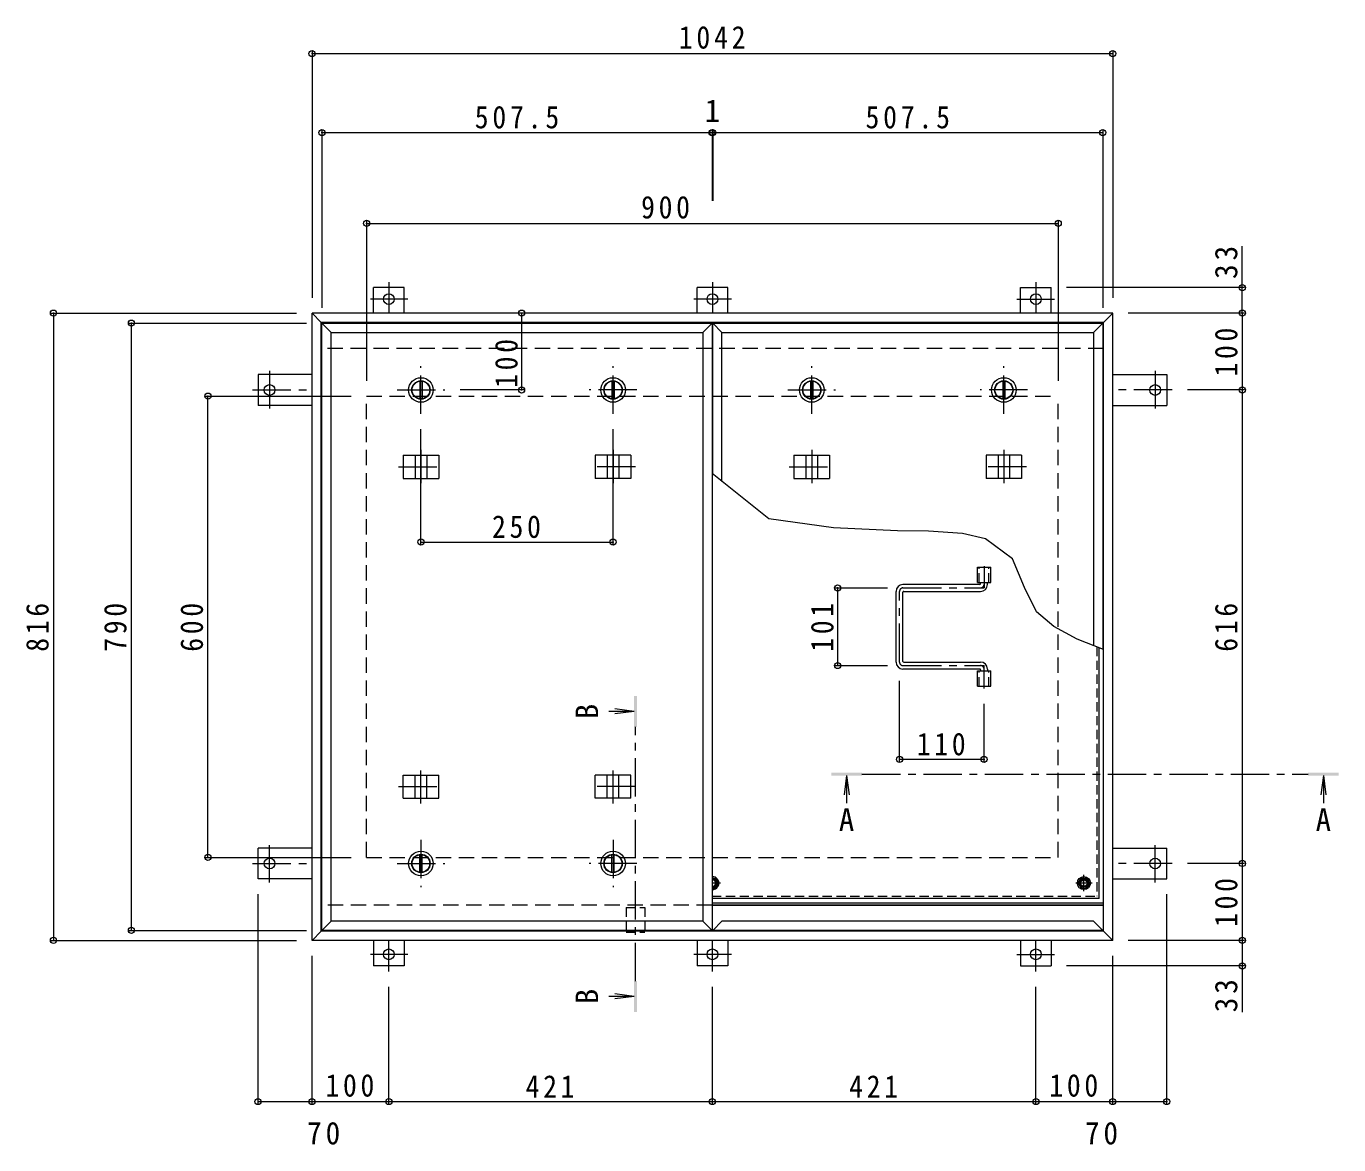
# Model space of a CAD drawing. Units: millimetres on the paper, enlarged 2 times, with parts at other scales. Extents: x -524 to 544, y -392 to 344.
# Drawn here: x -474.3 to -132.7, y -44.2 to 246.8 of the extents above; entities that cross this region are included whole.
import ezdxf
from ezdxf.enums import TextEntityAlignment as Align

# ---------------------------------------------------------------- set-up
doc = ezdxf.new("R2010")
doc.units = ezdxf.units.MM
doc.header["$LTSCALE"] = 2
doc.header["$PDMODE"] = 32
doc.header["$PDSIZE"] = 1.6
for name, pattern in [('CHAIN1', [8, 5, -1, 1, -1]), ('DASHED1', [1.8, 1.2, -0.6]), ('DASHED2', [3, 2, -1])]:
    doc.linetypes.add(name, pattern=pattern)
for name, color, linetype, lineweight in [('0-1_躯体', 2, 'Continuous', 9), ('0-2_仕上', 3, 'Continuous', 9), ('0-3_建具', 4, 'Continuous', 9), ('0-5_寸法', 7, 'Continuous', 9), ('0-6_ハッチ', 6, 'Continuous', 9), ('0-7', 5, 'Continuous', 5), ('0-A', 3, 'CHAIN1', 9), ('0-B', 2, 'Continuous', 9), ('0-C', 2, 'Continuous', 9), ('0-E', 3, 'Continuous', 9), ('0-F', 7, 'Continuous', 9)]:
    doc.layers.add(name, color=color, linetype=linetype, lineweight=lineweight)
doc.styles.add('ＭＳ ゴシック', font='')
doc.styles.get('ＭＳ ゴシック').set_extended_font_data('MS Gothic')

msp = doc.modelspace()

# ---------------------------------------------------------------- linework, layer by layer
at = {"layer": '0-1_躯体', "linetype": 'DASHED2'}
for p, q in [((-193.888, 162.957), (-397.488, 162.957)), ((-385.688, 30.557), (-385.688, 150.557)), ((-385.688, 150.557), (-205.688, 150.557)), ((-205.688, 30.557), (-205.688, 150.557)), ((-385.688, 30.557), (-205.688, 30.557)), ((-295.788, 18.157), (-397.488, 18.157))]:
    msp.add_line(p, q, dxfattribs=at)
at = {"layer": '0-1_躯体', "linetype": 'CHAIN1'}
for p, q in [((-321.538, 145.957), (-321.538, 158.357)), ((-219.838, 145.957), (-219.838, 158.357)), ((-315.338, 152.157), (-327.738, 152.157)), ((-213.638, 152.157), (-226.038, 152.157))]:
    msp.add_line(p, q, dxfattribs=at)
at = {"layer": '0-1_躯体'}
for p, q in [((-321.838, 154.437), (-321.838, 149.876)), ((-321.238, 154.437), (-321.238, 149.876)), ((-220.138, 154.437), (-220.138, 149.876)), ((-219.538, 154.437), (-219.538, 149.876)), ((-193.888, 18.157), (-295.788, 18.157))]:
    msp.add_line(p, q, dxfattribs=at)
for centre, radius in [((-321.538, 152.157), 3.2), ((-321.538, 152.157), 2.4), ((-321.538, 152.157), 2.3), ((-219.838, 152.157), 3.2), ((-219.838, 152.157), 2.4), ((-219.838, 152.157), 2.3)]:
    msp.add_circle(centre, radius, dxfattribs=at)
at = {"layer": '0-2_仕上'}
for p, q in [((-397.288, 169.557), (-394.888, 167.156)), ((-397.288, 11.556), (-397.288, 169.557)), ((-397.288, 169.557), (-295.788, 169.557)), ((-298.188, 167.156), (-295.788, 169.557)), ((-295.788, 169.557), (-295.788, 11.556)), ((-295.588, 169.557), (-293.188, 167.156)), ((-295.588, 169.557), (-194.088, 169.557)), ((-295.588, 130.279), (-295.588, 169.557)), ((-196.488, 167.156), (-194.088, 169.557)), ((-194.088, 169.557), (-194.088, 84.711)), ((-394.888, 13.957), (-394.888, 167.156)), ((-394.888, 167.156), (-298.188, 167.156)), ((-298.188, 167.156), (-298.188, 13.957)), ((-293.188, 167.156), (-196.488, 167.156)), ((-293.188, 128.367), (-293.188, 167.156)), ((-196.488, 167.156), (-196.488, 85.64)), ((-226.718, 102.057), (-226.718, 106.057)), ((-226.718, 106.057), (-223.258, 106.057)), ((-223.258, 102.057), (-223.258, 106.057)), ((-226.718, 102.057), (-223.258, 102.057)), ((-226.718, 75.057), (-226.718, 79.057)), ((-226.718, 79.057), (-223.258, 79.057)), ((-223.258, 75.057), (-223.258, 79.057)), ((-226.718, 75.057), (-223.258, 75.057)), ((-397.288, 11.556), (-394.888, 13.957)), ((-298.188, 13.957), (-394.888, 13.957)), ((-295.788, 11.556), (-298.188, 13.957)), ((-295.588, 11.556), (-293.188, 13.957)), ((-196.488, 13.957), (-293.188, 13.957)), ((-194.088, 11.556), (-196.488, 13.957)), ((-295.788, 11.556), (-397.288, 11.556)), ((-194.088, 11.556), (-295.588, 11.556))]:
    msp.add_line(p, q, dxfattribs=at)
at = {"layer": '0-2_仕上', "linetype": 'DASHED1'}
for p, q in [((-226.258, 102.057), (-226.258, 106.057)), ((-223.718, 102.057), (-223.718, 106.057)), ((-226.258, 75.057), (-226.258, 79.057)), ((-223.718, 75.057), (-223.718, 79.057))]:
    msp.add_line(p, q, dxfattribs=at)
at = {"layer": '0-2_仕上', "color": 4}
for p, q in [((-316.088, 68.508), (-322.642, 68.508)), ((-316.088, 68.508), (-321.045, 69.161)), ((-316.088, 68.508), (-321.045, 67.856)), ((-260.766, 51.81), (-261.419, 46.853)), ((-260.766, 51.81), (-260.766, 44.689)), ((-260.766, 51.81), (-260.114, 46.853)), ((-136.675, 51.81), (-137.328, 46.853)), ((-136.675, 51.81), (-136.023, 46.853)), ((-136.675, 51.81), (-136.675, 44.689)), ((-316.088, -5.643), (-322.642, -5.643)), ((-316.088, -5.643), (-321.045, -4.99)), ((-316.088, -5.643), (-321.045, -6.296))]:
    msp.add_line(p, q, dxfattribs=at)
at = {"layer": '0-2_仕上', "color": 4, "linetype": 'CHAIN1'}
for p, q in [((-315.688, -1.643), (-315.688, 64.508)), ((-256.766, 52.21), (-140.675, 52.21))]:
    msp.add_line(p, q, dxfattribs=at)
at = {"layer": '0-2_仕上', "color": 4}
for points in [[(-315.288, 72.508), (-316.088, 72.508), (-315.288, 64.508), (-316.088, 64.508)], [(-264.766, 51.81), (-264.766, 52.61), (-256.766, 51.81), (-256.766, 52.61)], [(-132.675, 51.81), (-132.675, 52.61), (-140.675, 51.81), (-140.675, 52.61)], [(-316.088, -9.643), (-315.288, -9.643), (-316.088, -1.643), (-315.288, -1.643)]]:
    msp.add_solid(points, dxfattribs=at)
at = {"layer": '0-3_建具', "color": 2}
for p, q in [((-399.888, 172.157), (-397.488, 169.757)), ((-399.888, 8.957), (-399.888, 172.157)), ((-191.488, 172.157), (-399.888, 172.157)), ((-191.488, 172.157), (-193.888, 169.757)), ((-191.488, 8.957), (-191.488, 172.157)), ((-397.488, 11.357), (-397.488, 169.757)), ((-193.888, 169.757), (-397.488, 169.757)), ((-193.888, 11.357), (-193.888, 169.757)), ((-193.888, 18.157), (-295.788, 18.157)), ((-399.888, 8.957), (-397.488, 11.357)), ((-193.888, 11.357), (-397.488, 11.357)), ((-191.488, 8.957), (-193.888, 11.357)), ((-191.488, 8.957), (-399.888, 8.957))]:
    msp.add_line(p, q, dxfattribs=at)
at = {"layer": '0-3_建具'}
for p, q in [((-376.155, 135.157), (-376.155, 129.157)), ((-376.155, 135.157), (-366.92, 135.157)), ((-373.038, 135.157), (-373.038, 129.157)), ((-370.038, 135.157), (-370.038, 129.157)), ((-366.92, 135.157), (-366.92, 129.157)), ((-316.92, 135.157), (-326.155, 135.157)), ((-326.155, 135.157), (-326.155, 129.157)), ((-323.038, 135.157), (-323.038, 129.157)), ((-320.038, 135.157), (-320.038, 129.157)), ((-316.92, 135.157), (-316.92, 129.157)), ((-274.455, 135.157), (-274.455, 129.157)), ((-274.455, 135.157), (-265.22, 135.157)), ((-271.338, 135.157), (-271.338, 129.157)), ((-268.338, 135.157), (-268.338, 129.157)), ((-265.22, 135.157), (-265.22, 129.157)), ((-215.22, 135.157), (-224.455, 135.157)), ((-224.455, 135.157), (-224.455, 129.157)), ((-221.338, 135.157), (-221.338, 129.157)), ((-218.338, 135.157), (-218.338, 129.157)), ((-215.22, 135.157), (-215.22, 129.157)), ((-376.155, 129.157), (-366.92, 129.157)), ((-316.92, 129.157), (-326.155, 129.157)), ((-274.455, 129.157), (-265.22, 129.157)), ((-215.22, 129.157), (-224.455, 129.157)), ((-376.155, 45.957), (-376.155, 51.957)), ((-376.155, 51.957), (-366.92, 51.957)), ((-373.038, 45.957), (-373.038, 51.957)), ((-370.038, 45.957), (-370.038, 51.957)), ((-366.92, 45.957), (-366.92, 51.957)), ((-316.92, 51.957), (-326.155, 51.957)), ((-326.155, 45.957), (-326.155, 51.957)), ((-323.038, 45.957), (-323.038, 51.957)), ((-320.038, 45.957), (-320.038, 51.957)), ((-316.92, 45.957), (-316.92, 51.957)), ((-376.155, 45.957), (-366.92, 45.957)), ((-316.92, 45.957), (-326.155, 45.957))]:
    msp.add_line(p, q, dxfattribs=at)
at = {"layer": '0-3_建具', "linetype": 'CHAIN1'}
for p, q in [((-371.538, 136.58), (-371.538, 127.932)), ((-321.538, 136.58), (-321.538, 127.932)), ((-269.838, 136.58), (-269.838, 127.932)), ((-219.838, 136.58), (-219.838, 127.932)), ((-377.419, 132.157), (-365.656, 132.157)), ((-315.656, 132.157), (-327.419, 132.157)), ((-275.719, 132.157), (-263.956, 132.157)), ((-213.956, 132.157), (-225.719, 132.157)), ((-371.538, 44.533), (-371.538, 53.181)), ((-321.538, 44.533), (-321.538, 53.181)), ((-377.419, 48.957), (-365.656, 48.957)), ((-315.656, 48.957), (-327.419, 48.957))]:
    msp.add_line(p, q, dxfattribs=at)
at = {"layer": '0-5_寸法'}
for p, q in [((-157.783, 178.796), (-157.783, 189.549)), ((-280.961, 118.628), (-295.788, 130.438)), ((-264.135, 116.297), (-280.961, 118.628)), ((-247.475, 115.548), (-264.135, 116.297)), ((-157.783, 2.317), (-157.783, -9.753))]:
    msp.add_line(p, q, dxfattribs=at)
msp.add_lwpolyline([(-193.888, 84.633), (-200.796, 87.308), (-206.843, 90.593), (-211.357, 94.441), (-214.427, 100.73), (-217.591, 108.222), (-224.583, 113.466), (-230.577, 114.798), (-239.401, 115.464), (-247.475, 115.548)], dxfattribs=at)
at = {"layer": '0-5_寸法', "linetype": 'DASHED1'}
for points in [[(-318.148, 17.517), (-313.228, 17.517), (-313.228, 11.117)], [(-318.148, 17.517), (-318.148, 11.117), (-313.228, 11.117)]]:
    msp.add_lwpolyline(points, dxfattribs=at)
at = {"layer": '0-6_ハッチ', "linetype": 'CHAIN1'}
for p, q in [((-224.988, 106.333), (-224.988, 100.657)), ((-246.988, 81.359), (-246.988, 99.755)), ((-246.086, 100.657), (-224.988, 100.657)), ((-246.086, 80.457), (-224.988, 80.457)), ((-224.988, 74.479), (-224.988, 80.457))]:
    msp.add_line(p, q, dxfattribs=at)
at = {"layer": '0-6_ハッチ'}
for p, q in [((-247.888, 81.357), (-247.888, 99.757)), ((-226.088, 101.557), (-246.088, 101.557)), ((-246.088, 81.557), (-246.088, 99.557)), ((-245.888, 99.757), (-225.888, 99.757)), ((-225.888, 101.757), (-225.888, 102.057)), ((-224.088, 101.557), (-224.088, 102.057)), ((-226.088, 79.557), (-246.088, 79.557)), ((-245.888, 81.357), (-225.888, 81.357)), ((-225.888, 79.357), (-225.888, 79.057)), ((-224.088, 79.557), (-224.088, 79.057)), ((-295.788, 18.757), (-193.888, 18.757)), ((-295.788, 18.157), (-193.888, 18.157))]:
    msp.add_line(p, q, dxfattribs=at)
for centre, radius, start, end in [((-246.088, 99.757), 1.8, 90, 180), ((-245.888, 99.557), 0.2, 90, 180), ((-226.088, 101.757), 0.2, 270, 0), ((-225.888, 101.557), 1.8, 270, 0), ((-246.088, 81.357), 1.8, 180, 270), ((-245.888, 81.557), 0.2, 180, 270), ((-226.088, 79.357), 0.2, 0, 90), ((-225.888, 79.557), 1.8, 0, 90)]:
    msp.add_arc(centre, radius, start, end, dxfattribs=at)
at = {"layer": '0-6_ハッチ', "linetype": 'CHAIN1'}
for centre, radius, start, end in [((-246.086, 99.755), 0.902, 90, 180), ((-225.888, 101.557), 0.9, 270.29569, 0), ((-246.086, 81.359), 0.902, 180, 270), ((-225.888, 79.557), 0.9, 0, 89.70431)]:
    msp.add_arc(centre, radius, start, end, dxfattribs=at)
at = {"layer": '0-7'}
for radius in [1, 0.838]:
    msp.add_circle((-198.988, 23.857), radius, dxfattribs=at)
for radius, start, end in [(1, 264.25774, 95.74226), (0.838, 263.13945, 96.86055)]:
    msp.add_arc((-295.688, 23.857), radius, start, end, dxfattribs=at)
at = {"layer": '0-A', "linetype": 'DASHED1'}
for p in [(-195.628, 85.307), (-295.788, 20.497)]:
    msp.add_line(p, (-195.628, 20.497), dxfattribs=at)
at = {"layer": '0-A', "linetype": 'Continuous'}
for q in [(-194.988, 85.059), (-295.788, 19.857)]:
    msp.add_line((-194.988, 19.857), q, dxfattribs=at)
at = {"layer": '0-A'}
for p, q in [((-295.688, 21.721), (-295.688, 25.992)), ((-198.988, 21.721), (-198.988, 25.992)), ((-293.552, 23.857), (-295.788, 23.857)), ((-196.852, 23.857), (-201.123, 23.857))]:
    msp.add_line(p, q, dxfattribs=at)
at = {"layer": '0-B'}
for p, q in [((-295.788, 25.157), (-294.938, 25.157)), ((-294.188, 23.857), (-294.938, 25.157)), ((-200.488, 23.857), (-199.737, 25.157)), ((-199.737, 25.157), (-198.238, 25.157)), ((-197.488, 23.857), (-198.238, 25.157)), ((-295.788, 22.557), (-294.938, 22.557)), ((-294.188, 23.857), (-294.938, 22.557)), ((-197.488, 23.857), (-198.238, 22.557))]:
    msp.add_line(p, q, dxfattribs=at)
msp.add_lwpolyline([(-200.488, 23.857), (-199.737, 22.557), (-198.238, 22.557)], dxfattribs=at)
for radius in [1.7, 1.3]:
    msp.add_circle((-198.988, 23.857), radius, dxfattribs=at)
for radius, start, end in [(1.7, 266.62595, 93.37405), (1.3, 265.58602, 94.41398)]:
    msp.add_arc((-295.688, 23.857), radius, start, end, dxfattribs=at)
at = {"layer": '0-C', "linetype": 'CHAIN1'}
for p, q in [((-371.538, 145.957), (-371.538, 158.357)), ((-269.838, 145.957), (-269.838, 158.357)), ((-377.738, 152.157), (-365.338, 152.157)), ((-276.038, 152.157), (-263.638, 152.157)), ((-371.538, 35.157), (-371.538, 22.757)), ((-321.538, 35.157), (-321.538, 22.757)), ((-377.738, 28.957), (-365.338, 28.957)), ((-315.338, 28.957), (-327.738, 28.957))]:
    msp.add_line(p, q, dxfattribs=at)
at = {"layer": '0-C'}
for p, q in [((-371.838, 154.437), (-371.838, 149.876)), ((-371.238, 154.437), (-371.238, 149.876)), ((-270.138, 154.437), (-270.138, 149.876)), ((-269.538, 154.437), (-269.538, 149.876)), ((-371.838, 26.676), (-371.838, 31.237)), ((-371.238, 26.676), (-371.238, 31.237)), ((-321.838, 26.676), (-321.838, 31.237)), ((-321.238, 26.676), (-321.238, 31.237))]:
    msp.add_line(p, q, dxfattribs=at)
for centre, radius in [((-371.538, 152.157), 3.2), ((-371.538, 152.157), 2.4), ((-371.538, 152.157), 2.3), ((-269.838, 152.157), 3.2), ((-269.838, 152.157), 2.4), ((-269.838, 152.157), 2.3), ((-371.538, 28.957), 3.2), ((-371.538, 28.957), 2.4), ((-371.538, 28.957), 2.3), ((-321.538, 28.957), 3.2), ((-321.538, 28.957), 2.4), ((-321.538, 28.957), 2.3)]:
    msp.add_circle(centre, radius, dxfattribs=at)
at = {"layer": '0-E'}
for p, q in [((-375.888, 178.796), (-383.888, 178.796)), ((-383.888, 172.157), (-383.888, 178.796)), ((-375.888, 172.157), (-375.888, 178.796)), ((-291.688, 178.796), (-299.688, 178.796)), ((-299.688, 172.157), (-299.688, 178.796)), ((-291.688, 172.157), (-291.688, 178.796)), ((-215.488, 178.796), (-207.488, 178.796)), ((-215.488, 172.157), (-215.488, 178.796)), ((-207.488, 172.157), (-207.488, 178.796)), ((-413.928, 156.157), (-413.928, 148.157)), ((-399.888, 156.157), (-413.928, 156.157)), ((-191.487, 156.157), (-177.447, 156.157)), ((-177.447, 156.157), (-177.447, 148.157)), ((-399.888, 148.157), (-413.928, 148.157)), ((-191.487, 148.157), (-177.447, 148.157)), ((-413.928, 24.957), (-413.928, 32.957)), ((-399.888, 32.957), (-413.928, 32.957)), ((-191.487, 32.957), (-177.447, 32.957)), ((-177.447, 24.957), (-177.447, 32.957)), ((-399.888, 24.957), (-413.928, 24.957)), ((-191.487, 24.957), (-177.447, 24.957)), ((-383.888, 8.957), (-383.888, 2.317)), ((-375.888, 8.957), (-375.888, 2.317)), ((-299.688, 8.957), (-299.688, 2.317)), ((-291.688, 8.957), (-291.688, 2.317)), ((-215.488, 8.957), (-215.488, 2.317)), ((-207.488, 8.957), (-207.488, 2.317)), ((-375.888, 2.317), (-383.888, 2.317)), ((-291.688, 2.317), (-299.688, 2.317)), ((-215.488, 2.317), (-207.488, 2.317))]:
    msp.add_line(p, q, dxfattribs=at)
at = {"layer": '0-E', "linetype": 'CHAIN1'}
for p, q in [((-379.888, 180.228), (-379.888, 172.196)), ((-295.688, 180.228), (-295.688, 172.196)), ((-211.488, 180.228), (-211.488, 172.196)), ((-374.92, 175.796), (-384.697, 175.796)), ((-290.72, 175.796), (-300.497, 175.796)), ((-216.456, 175.796), (-206.678, 175.796)), ((-410.928, 157.125), (-410.928, 147.347)), ((-180.447, 157.125), (-180.447, 147.347)), ((-415.359, 152.157), (-399.888, 152.157)), ((-176.016, 152.157), (-191.487, 152.157)), ((-410.928, 23.989), (-410.928, 33.766)), ((-180.447, 23.989), (-180.447, 33.766)), ((-415.359, 28.957), (-399.888, 28.957)), ((-176.016, 28.957), (-191.487, 28.957)), ((-379.888, 0.885), (-379.888, 8.917)), ((-295.688, 0.885), (-295.688, 8.917)), ((-211.488, 0.885), (-211.488, 8.917)), ((-374.92, 5.317), (-384.697, 5.317)), ((-290.72, 5.317), (-300.497, 5.317)), ((-216.456, 5.317), (-206.678, 5.317))]:
    msp.add_line(p, q, dxfattribs=at)
at = {"layer": '0-E'}
for centre in [(-379.888, 175.796), (-295.688, 175.796), (-211.488, 175.796), (-410.928, 152.157), (-180.447, 152.157), (-410.928, 28.957), (-180.447, 28.957), (-379.888, 5.317), (-295.688, 5.317), (-211.488, 5.317)]:
    msp.add_circle(centre, 1.4, dxfattribs=at)
at = {"layer": '0-F'}
for p, q in [((-399.888, 240.299), (-399.888, 176.157)), ((-399.888, 239.699), (-191.488, 239.699)), ((-191.488, 240.299), (-191.488, 176.157)), ((-397.288, 219.74), (-397.288, 173.557)), ((-397.288, 219.14), (-295.788, 219.14)), ((-295.788, 219.74), (-295.788, 201.399)), ((-295.788, 219.14), (-295.588, 219.14)), ((-295.588, 219.74), (-295.588, 201.399)), ((-295.588, 219.14), (-194.088, 219.14)), ((-194.088, 219.74), (-194.088, 173.557)), ((-385.688, 196.1), (-385.688, 154.557)), ((-385.688, 195.5), (-205.688, 195.5)), ((-205.688, 196.1), (-205.688, 154.557)), ((-157.183, 178.796), (-203.488, 178.796)), ((-157.783, 172.157), (-157.783, 178.796)), ((-467.768, 172.157), (-403.888, 172.157)), ((-467.168, 172.157), (-467.168, 8.957)), ((-345.354, 172.157), (-345.354, 152.157)), ((-157.183, 172.157), (-187.488, 172.157)), ((-157.783, 172.157), (-157.783, 152.157)), ((-447.479, 169.557), (-401.288, 169.557)), ((-446.879, 11.557), (-446.879, 169.557)), ((-427.589, 150.557), (-389.688, 150.557)), ((-426.989, 30.557), (-426.989, 150.557)), ((-344.754, 152.157), (-361.338, 152.157)), ((-157.183, 152.157), (-172.016, 152.157)), ((-157.783, 152.157), (-157.783, 28.957)), ((-371.538, 111.991), (-371.538, 141.957)), ((-321.538, 111.991), (-321.538, 141.957)), ((-371.538, 112.591), (-321.538, 112.591)), ((-263.712, 100.657), (-250.086, 100.657)), ((-263.112, 100.657), (-263.112, 80.457)), ((-263.712, 80.457), (-250.086, 80.457)), ((-246.988, 55.426), (-246.988, 76.457)), ((-224.988, 55.426), (-224.988, 70.479)), ((-224.988, 56.026), (-246.988, 56.026)), ((-427.589, 30.557), (-389.688, 30.557)), ((-157.183, 28.957), (-172.016, 28.957)), ((-157.783, 28.957), (-157.783, 8.957)), ((-413.928, -33.582), (-413.928, 20.957)), ((-177.447, -33.582), (-177.447, 20.957)), ((-447.479, 11.557), (-401.288, 11.557)), ((-467.768, 8.957), (-403.888, 8.957)), ((-157.183, 8.957), (-187.488, 8.957)), ((-157.783, 8.957), (-157.783, 2.317)), ((-399.888, -33.582), (-399.888, 4.957)), ((-191.488, -33.582), (-191.488, 4.957)), ((-157.183, 2.317), (-203.488, 2.317)), ((-379.888, -33.582), (-379.888, -3.115)), ((-295.688, -33.582), (-295.688, -3.115)), ((-211.488, -33.582), (-211.488, -3.115)), ((-413.928, -32.982), (-399.888, -32.982)), ((-399.888, -32.982), (-379.888, -32.982)), ((-379.888, -32.982), (-295.688, -32.982)), ((-295.688, -32.982), (-211.488, -32.982)), ((-211.488, -32.982), (-191.488, -32.982)), ((-191.488, -32.982), (-177.447, -32.982))]:
    msp.add_line(p, q, dxfattribs=at)
for p in [(-399.888, 239.699), (-191.488, 239.699), (-397.288, 219.14), (-295.788, 219.14), (-295.588, 219.14), (-194.088, 219.14), (-385.688, 195.5), (-205.688, 195.5), (-157.783, 178.796), (-467.168, 172.157), (-345.354, 172.157), (-157.783, 172.157), (-446.879, 169.557), (-426.989, 150.557), (-345.354, 152.157), (-157.783, 152.157), (-371.538, 112.591), (-321.538, 112.591), (-263.112, 100.657), (-263.112, 80.457), (-246.988, 56.026), (-224.988, 56.026), (-426.989, 30.557), (-157.783, 28.957), (-446.879, 11.557), (-467.168, 8.957), (-157.783, 8.957), (-157.783, 2.317), (-413.928, -32.982), (-399.888, -32.982), (-379.888, -32.982), (-295.688, -32.982), (-211.488, -32.982), (-191.488, -32.982), (-177.447, -32.982)]:
    msp.add_point(p, dxfattribs=at)

# ---------------------------------------------------------------- texts
at = {"layer": '0-5_寸法', "color": 2, "style": 'ＭＳ ゴシック'}
for p in [(-323.66, 66.508), (-323.66, -7.643)]:
    msp.add_text('B', height=5.865, rotation=90, dxfattribs=at).set_placement(p, align=Align.BOTTOM_LEFT)
for p in [(-262.766, 35.671), (-138.675, 35.671)]:
    msp.add_text('A', height=5.865, dxfattribs=at).set_placement(p, align=Align.BOTTOM_LEFT)
at = {"layer": '0-F', "color": 2, "style": 'ＭＳ ゴシック'}
msp.add_text('1', height=5.865, dxfattribs=at).set_placement((-297.688, 220.14), align=Align.BOTTOM_LEFT)
at = {"layer": '0-F', "color": 2, "char_height": 5.865, "attachment_point": 7, "style": 'ＭＳ ゴシック'}
for s, insert in [('\\T1.28;\\W0.9;1042', (-304.438, 240.899)), ('\\T1.28;\\W0.9;507.5', (-357.538, 220.14)), ('\\T1.28;\\W0.9;507.5', (-255.838, 220.14)), ('\\T1.27;\\W0.9;900', (-314.236, 196.7)), ('\\T1.27;\\W0.9;250', (-353.038, 113.591)), ('\\T1.27;\\W0.9;110', (-242.488, 57.026)), ('\\T1.27;\\W0.9;100', (-396.388, -31.782)), ('\\T1.27;\\W0.9;421', (-344.288, -31.982)), ('\\T1.27;\\W0.9;421', (-260.088, -31.982)), ('\\T1.27;\\W0.9;100', (-207.988, -31.782)), ('\\T1.27;\\W0.95;70', (-401.158, -44.219)), ('\\T1.27;\\W0.95;70', (-198.717, -44.219))]:
    msp.add_mtext(s, dxfattribs=dict(at, insert=insert))
at = {"layer": '0-F', "color": 2, "char_height": 5.865, "attachment_point": 7, "rotation": 90, "style": 'ＭＳ ゴシック'}
for s, insert in [('\\T1.27;\\W0.95;33', (-158.983, 181.049)), ('\\T1.27;\\W0.9;100', (-158.983, 155.657)), ('\\T1.27;\\W0.9;100', (-346.314, 152.713)), ('\\T1.27;\\W0.9;816', (-468.368, 84.057)), ('\\T1.27;\\W0.9;790', (-448.079, 84.057)), ('\\T1.27;\\W0.9;600', (-428.189, 84.057)), ('\\T1.27;\\W0.9;101', (-264.112, 84.057)), ('\\T1.27;\\W0.9;616', (-158.983, 84.057)), ('\\T1.27;\\W0.9;100', (-158.983, 12.457)), ('\\T1.27;\\W0.95;33', (-158.983, -9.753))]:
    msp.add_mtext(s, dxfattribs=dict(at, insert=insert))

doc.saveas('drawing.dxf')
